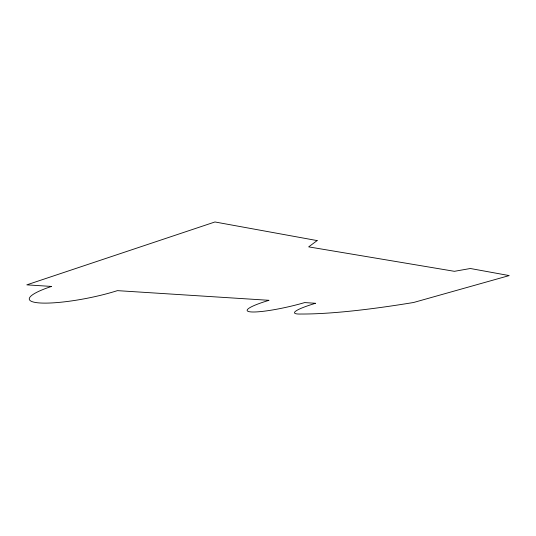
<?xml version="1.0" encoding="UTF-8"?>
<svg xmlns="http://www.w3.org/2000/svg" width="536" height="536" viewBox="0 0 536 536"><rect width="100%" height="100%" fill="white"/><g stroke="black" fill="none" stroke-linecap="round" stroke-linejoin="round"><path stroke-width="0.8" d="M317.145 240.59L308.669 246.875L454.414 271.317L470.347 268.502L509.2 275.584L413.591 302.492A371.763 50.598 -15.1 0 1 301.105 314.022A39.905 4.985 -13.2 0 1 315.563 303.282L304.656 302.585A41.198 5.588 -12.9 0 1 251.317 311.939A41.198 5.588 -12.9 0 1 269.045 300.314L117.397 290.639A57.037 10.171 -11.1 0 1 40.006 302.974A57.037 10.171 -11.1 0 1 51.496 286.432L26.8 284.857L214.963 221.971L317.145 240.59"/></g></svg>
